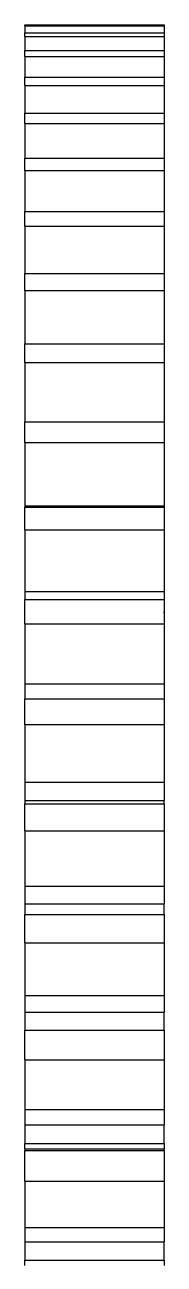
# Model space of a CAD drawing. Extents: x -49 to 4846, y -968 to 1090.
# Drawn here: x 364 to 374, y 90.2 to 179 of the extents above; entities that cross this region are included whole.
import ezdxf

# ---------------------------------------------------------------- set-up
doc = ezdxf.new("R2010")
doc.units = 0
doc.layers.get('0').update_dxf_attribs({"linetype": 'CONTINUOUS'})

msp = doc.modelspace()

# ---------------------------------------------------------------- linework, layer by layer
at = {"color": 1}
for p, q in [((363.991122, 178.965016), (363.991122, 179.049135)), ((363.991122, 179.049135), (373.991122, 179.049135)), ((363.991122, 178.965016), (363.991122, 178.461161)), ((363.991122, 178.965016), (373.991122, 178.965016)), ((373.991122, 179.049135), (373.991122, 178.965016)), ((373.991122, 178.965016), (373.991122, 178.461161)), ((363.991122, 178.209214), (363.991122, 178.461161)), ((363.991122, 178.461161), (373.991122, 178.461161)), ((363.991122, 178.209214), (363.991122, 177.203959)), ((363.991122, 178.209214), (373.991122, 178.209214)), ((373.991122, 178.461161), (373.991122, 178.209214)), ((373.991122, 178.209214), (373.991122, 177.203959)), ((363.991122, 176.785412), (363.991122, 177.203959)), ((363.991122, 177.203959), (373.991122, 177.203959)), ((373.991122, 177.203959), (373.991122, 176.785412)), ((363.991122, 176.785412), (363.991122, 175.283653)), ((363.991122, 176.785412), (373.991122, 176.785412)), ((373.991122, 176.785412), (373.991122, 175.283653)), ((363.991122, 174.700545), (363.991122, 175.283653)), ((363.991122, 175.283653), (373.991122, 175.283653)), ((373.991122, 175.283653), (373.991122, 174.700545)), ((363.991122, 174.700545), (363.991122, 172.7096)), ((363.991122, 174.700545), (373.991122, 174.700545)), ((373.991122, 174.700545), (373.991122, 172.7096)), ((363.991122, 171.964772), (363.991122, 172.7096)), ((363.991122, 172.7096), (373.991122, 172.7096)), ((373.991122, 172.7096), (373.991122, 171.964772)), ((363.991122, 171.964772), (363.991122, 169.49434)), ((363.991122, 171.964772), (373.991122, 171.964772)), ((373.991122, 171.964772), (373.991122, 169.49434)), ((363.991122, 168.59142), (363.991122, 169.49434)), ((363.991122, 169.49434), (373.991122, 169.49434)), ((373.991122, 169.49434), (373.991122, 168.59142)), ((363.991122, 168.59142), (363.991122, 165.653537)), ((363.991122, 168.59142), (373.991122, 168.59142)), ((373.991122, 168.59142), (373.991122, 165.653537)), ((363.991122, 164.596924), (363.991122, 165.653537)), ((363.991122, 165.653537), (373.991122, 165.653537)), ((373.991122, 165.653537), (373.991122, 164.596924)), ((363.991122, 164.596924), (363.991122, 161.205904)), ((363.991122, 164.596924), (373.991122, 164.596924)), ((373.991122, 164.596924), (373.991122, 161.205904)), ((363.991122, 160.000746), (363.991122, 161.205904)), ((363.991122, 161.205904), (373.991122, 161.205904)), ((373.991122, 161.205904), (373.991122, 160.000746)), ((363.991122, 160.000746), (363.991122, 156.173108)), ((363.991122, 160.000746), (373.991122, 160.000746)), ((373.991122, 160.000746), (373.991122, 156.173108)), ((363.991122, 154.825276), (363.991122, 156.173108)), ((363.991122, 156.173108), (373.991122, 156.173108)), ((373.991122, 156.173108), (373.991122, 154.825276)), ((363.991122, 154.825276), (363.991122, 150.579669)), ((363.991122, 154.825276), (373.991122, 154.825276)), ((373.991122, 154.825276), (373.991122, 150.579669)), ((363.991122, 149.09573), (363.991122, 150.579669)), ((363.991122, 150.579669), (373.991122, 150.579669)), ((373.991122, 150.579669), (373.991122, 149.09573)), ((363.991122, 149.09573), (363.991122, 144.544347)), ((363.991122, 149.09573), (373.991122, 149.09573)), ((373.991122, 149.09573), (373.991122, 144.544347)), ((363.991122, 144.544347), (363.991122, 144.452838)), ((363.991122, 144.544347), (373.991122, 144.544347)), ((363.991122, 144.452838), (373.991122, 144.452838)), ((363.991122, 142.840021), (363.991122, 144.452837)), ((373.991122, 144.544347), (373.991122, 144.452837)), ((373.991122, 144.452837), (373.991122, 142.840021)), ((363.991122, 142.840021), (363.991122, 138.403202)), ((363.991122, 142.840021), (373.991122, 142.840021)), ((373.991122, 142.840021), (373.991122, 138.403201)), ((363.991122, 138.403202), (363.991122, 137.822463)), ((363.991122, 138.403201), (373.991122, 138.403201)), ((363.991122, 136.088627), (363.991122, 137.822463)), ((363.991122, 137.822463), (373.991122, 137.822463)), ((373.991122, 138.403202), (373.991122, 137.822463)), ((373.991122, 137.822463), (373.991122, 136.088627)), ((373.991122, 136.858446), (373.991122, 136.959201)), ((363.991122, 136.088627), (363.991122, 131.787986)), ((363.991122, 136.088627), (373.991122, 136.088627)), ((373.991122, 136.088627), (373.991122, 131.787986)), ((363.991122, 131.787986), (363.991122, 130.720848)), ((363.991122, 131.787986), (373.991122, 131.787986)), ((373.991122, 131.787986), (373.991122, 130.720848)), ((363.991122, 128.874439), (363.991122, 130.720848)), ((363.991122, 130.720848), (373.991122, 130.720848)), ((373.991122, 130.720848), (373.991122, 128.874439)), ((363.991122, 128.874439), (363.991122, 124.730929)), ((363.991122, 128.874439), (373.991122, 128.874439)), ((373.991122, 128.874439), (373.991122, 124.730929)), ((363.991122, 124.730929), (363.991122, 123.410477)), ((363.991122, 124.730929), (373.991122, 124.730929)), ((373.991122, 124.730929), (373.991122, 123.410477)), ((363.991122, 123.410477), (363.991122, 123.182591)), ((363.991122, 123.410477), (373.991122, 123.410477)), ((363.991122, 121.232605), (363.991122, 123.182591)), ((363.991122, 123.182591), (373.991122, 123.182591)), ((373.991122, 123.182591), (373.991122, 123.410477)), ((373.991122, 123.182591), (373.991122, 121.232605)), ((363.991122, 121.232605), (363.991122, 117.266412)), ((363.991122, 121.232605), (373.991122, 121.232605)), ((373.991122, 121.232605), (373.991122, 117.266412)), ((363.991122, 117.266412), (363.991122, 116.01173)), ((363.991122, 117.266412), (373.991122, 117.266412)), ((373.991122, 117.266412), (373.991122, 116.01173)), ((363.991122, 116.01173), (363.991122, 115.244418)), ((363.991122, 116.01173), (373.991122, 116.01173)), ((373.991122, 115.244418), (373.991122, 116.01173)), ((363.991122, 113.200354), (363.991122, 115.244418)), ((363.991122, 115.244418), (373.991122, 115.244418)), ((373.991122, 115.244418), (373.991122, 113.200354)), ((363.991122, 113.200354), (363.991122, 109.430802)), ((363.991122, 113.200354), (373.991122, 113.200354)), ((373.991122, 113.200354), (373.991122, 109.430802)), ((363.991122, 109.430802), (363.991122, 108.248001)), ((363.991122, 109.430802), (373.991122, 109.430802)), ((373.991122, 109.430802), (373.991122, 108.248001)), ((363.991122, 108.248001), (363.991122, 106.945001)), ((363.991122, 108.248001), (373.991122, 108.248001)), ((373.991122, 106.945001), (373.991122, 108.248001)), ((363.991122, 104.816819), (363.991122, 106.945001)), ((363.991122, 106.945001), (373.991122, 106.945001)), ((373.991122, 106.945001), (373.991122, 104.816819)), ((363.991122, 104.816819), (363.991122, 101.262273)), ((363.991122, 104.816819), (373.991122, 104.816819)), ((373.991122, 104.816819), (373.991122, 101.262273)), ((363.991122, 101.262273), (363.991122, 100.157116)), ((363.991122, 101.262273), (373.991122, 101.262273)), ((373.991122, 101.262273), (373.991122, 100.157116)), ((363.991122, 100.157116), (363.991122, 98.821896)), ((363.991122, 100.157116), (373.991122, 100.157116)), ((373.991122, 98.821896), (373.991122, 100.157116)), ((363.991122, 98.442822), (363.991122, 98.821896)), ((363.991122, 98.821896), (373.991122, 98.821896)), ((373.991122, 98.821896), (373.991122, 98.442822)), ((363.991122, 98.442822), (363.991122, 98.324777)), ((363.991122, 98.442822), (373.991122, 98.442822)), ((363.991122, 96.122843), (363.991122, 98.324777)), ((363.991122, 98.324777), (373.991122, 98.324777)), ((373.991122, 98.324777), (373.991122, 98.442822)), ((373.991122, 98.324777), (373.991122, 96.122843)), ((363.991122, 96.122843), (363.991122, 92.80062)), ((363.991122, 96.122843), (373.991122, 96.122843)), ((373.991122, 96.122843), (373.991122, 92.80062)), ((363.991122, 92.80062), (363.991122, 91.778492)), ((363.991122, 92.80062), (373.991122, 92.80062)), ((373.991122, 92.80062), (373.991122, 91.778492)), ((363.991122, 91.778492), (363.991122, 90.458796)), ((363.991122, 91.778492), (373.991122, 91.778492)), ((373.991122, 90.458796), (373.991122, 91.778492)), ((363.991122, 90.067749), (363.991122, 90.458796)), ((363.991122, 90.458796), (373.991122, 90.458796)), ((373.991122, 90.458796), (373.991122, 90.067749))]:
    msp.add_line(p, q, dxfattribs=at)

doc.saveas('drawing.dxf')
